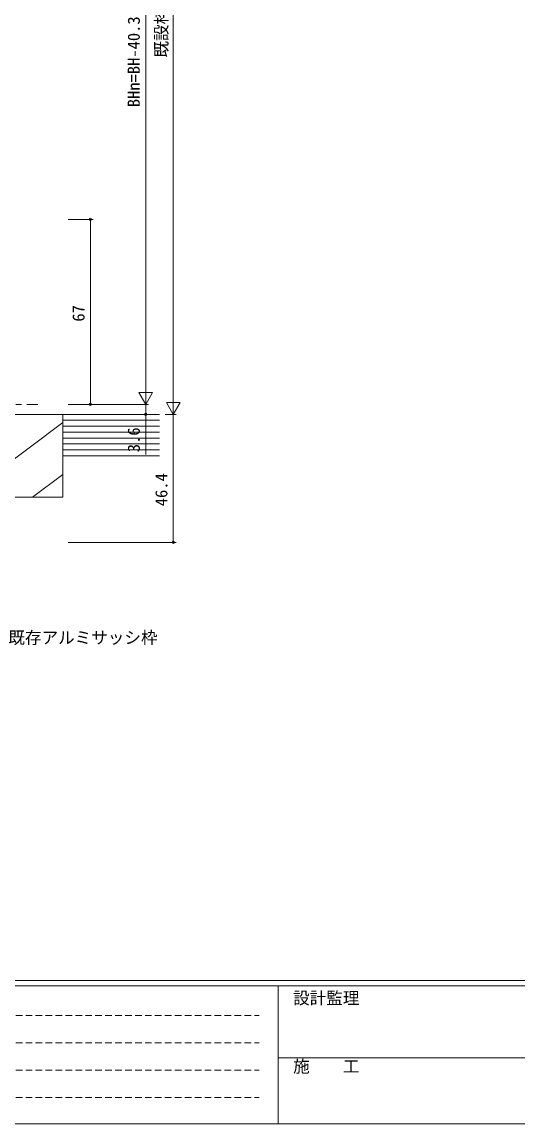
# Model space of a CAD drawing. Units: millimetres, scale not verified. Extents: x -567 to 567, y -403 to 403.
# Drawn here: x -287.5 to -108, y -403 to -3.9 of the extents above; entities that cross this region are included whole.
import ezdxf
from ezdxf.enums import TextEntityAlignment as Align

# ---------------------------------------------------------------- set-up
doc = ezdxf.new("R2010")
doc.units = ezdxf.units.MM
doc.header["$LTSCALE"] = 2
doc.linetypes.add('CHAIN2', pattern=[12, 9, -1, 1, -1])
doc.linetypes.add('DASHED1', pattern=[1.8, 1.2, -0.6])
for name, color, linetype, lineweight in [('0-1_USER1', 2, 'Continuous', 9), ('0-3_YKK_11', 3, 'Continuous', 18), ('0-4_YKK_12', 3, 'Continuous', 9), ('0-7_YSS_K', 6, 'Continuous', 9), ('0-8_YKK_A1', 7, 'Continuous', 9)]:
    doc.layers.add(name, color=color, linetype=linetype, lineweight=lineweight)
doc.styles.add('ＭＳ ゴシック', font='')
doc.styles.get('ＭＳ ゴシック').set_extended_font_data('MS Gothic')

msp = doc.modelspace()

# ---------------------------------------------------------------- linework, layer by layer
at = {"layer": '0-1_USER1', "linetype": 'CHAIN2'}
msp.add_line((-405.723, -142.397), (-281.723, -142.397), dxfattribs=at)
at = {"layer": '0-3_YKK_11'}
for p, q in [((-292.723, -146), (-272.723, -146)), ((-272.723, -146), (-272.723, -176)), ((-272.723, -146.006), (-272.723, -161.006)), ((-272.723, -146.006), (-237.721, -146.006)), ((-272.723, -161.006), (-237.721, -161.006)), ((-312.723, -176), (-272.723, -176))]:
    msp.add_line(p, q, dxfattribs=at)
at = {"layer": '0-4_YKK_12'}
for p, q in [((-308.723, -176), (-272.723, -149)), ((-237.721, -148.149), (-272.723, -148.149)), ((-237.721, -150.291), (-272.723, -150.291)), ((-237.721, -152.434), (-272.723, -152.434)), ((-237.721, -154.577), (-272.723, -154.577)), ((-237.721, -156.72), (-272.723, -156.72)), ((-237.721, -158.863), (-272.723, -158.863)), ((-283.723, -176), (-272.723, -167.75))]:
    msp.add_line(p, q, dxfattribs=at)
at = {"layer": '0-7_YSS_K'}
for p, q in [((-232.723, -141), (-232.723, 146.5)), ((-242.723, -137.397), (-242.723, 109.8)), ((-270.726, -75.4), (-261.723, -75.4)), ((-262.723, -142.397), (-262.723, -75.4)), ((-242.723, -142.397), (-242.723, -133.737)), ((-242.723, -142.397), (-245.223, -138.067)), ((-240.223, -138.067), (-245.223, -138.067)), ((-242.723, -142.397), (-240.223, -138.067)), ((-232.723, -146), (-232.723, -137.34)), ((-270.726, -142.397), (-261.723, -142.397)), ((-270.726, -142.397), (-241.723, -142.397)), ((-270.726, -142.397), (-241.723, -142.397)), ((-232.723, -146), (-235.223, -141.67)), ((-230.223, -141.67), (-235.223, -141.67)), ((-232.723, -146), (-230.223, -141.67)), ((-235.721, -146), (-231.723, -146)), ((-232.723, -192.397), (-232.723, -146.002)), ((-270.723, -192.397), (-231.723, -192.397))]:
    msp.add_line(p, q, dxfattribs=at)
msp.add_lwpolyline([(-242.723, -142.397), (-242.723, -146), (-242.723, -160.5)], dxfattribs=at)
for centre in [(-262.723, -75.4), (-262.723, -142.397), (-242.723, -146), (-232.723, -192.397)]:
    msp.add_circle(centre, 0.425, dxfattribs=at)
at = {"layer": '0-8_YKK_A1'}
for p, q in [((537.274, -351), (-562.726, -351)), ((483.274, -353), (-562.726, -353)), ((-194.726, -353), (-194.726, -403)), ((-194.726, -378.999), (-10.726, -378.999)), ((-562.726, -403), (483.274, -403))]:
    msp.add_line(p, q, dxfattribs=at)
at = {"layer": '0-8_YKK_A1', "linetype": 'DASHED1'}
for p, q in [((-556.157, -363.732), (-201.596, -363.732)), ((-556.157, -373.63), (-201.596, -373.63)), ((-556.157, -383.528), (-201.596, -383.528)), ((-556.157, -393.426), (-201.596, -393.426))]:
    msp.add_line(p, q, dxfattribs=at)

# ---------------------------------------------------------------- texts
at = {"layer": '0-7_YSS_K', "style": 'ＭＳ ゴシック'}
for s, p in [('既設枠 BH寸法', (-233.523, -16.77)), ('BHn=BH-40.3', (-243.523, -34.759)), ('67', (-263.523, -112.419)), ('3.6', (-243.523, -159.7)), ('46.4', (-233.523, -179.281))]:
    msp.add_text(s, height=4.399, rotation=90, dxfattribs=at).set_placement(p, align=Align.BOTTOM_LEFT)
msp.add_text('既存アルミサッシ枠', height=4.399, dxfattribs=at).set_placement((-292.425, -230.38), align=Align.BOTTOM_LEFT)
at = {"layer": '0-8_YKK_A1', "style": 'ＭＳ ゴシック'}
for s, p in [('設計監理', (-189.341, -360.904)), ('施\u3000\u3000工', (-189.341, -385.649))]:
    msp.add_text(s, height=4.399, dxfattribs=at).set_placement(p, align=Align.BOTTOM_LEFT)

doc.saveas('drawing.dxf')
